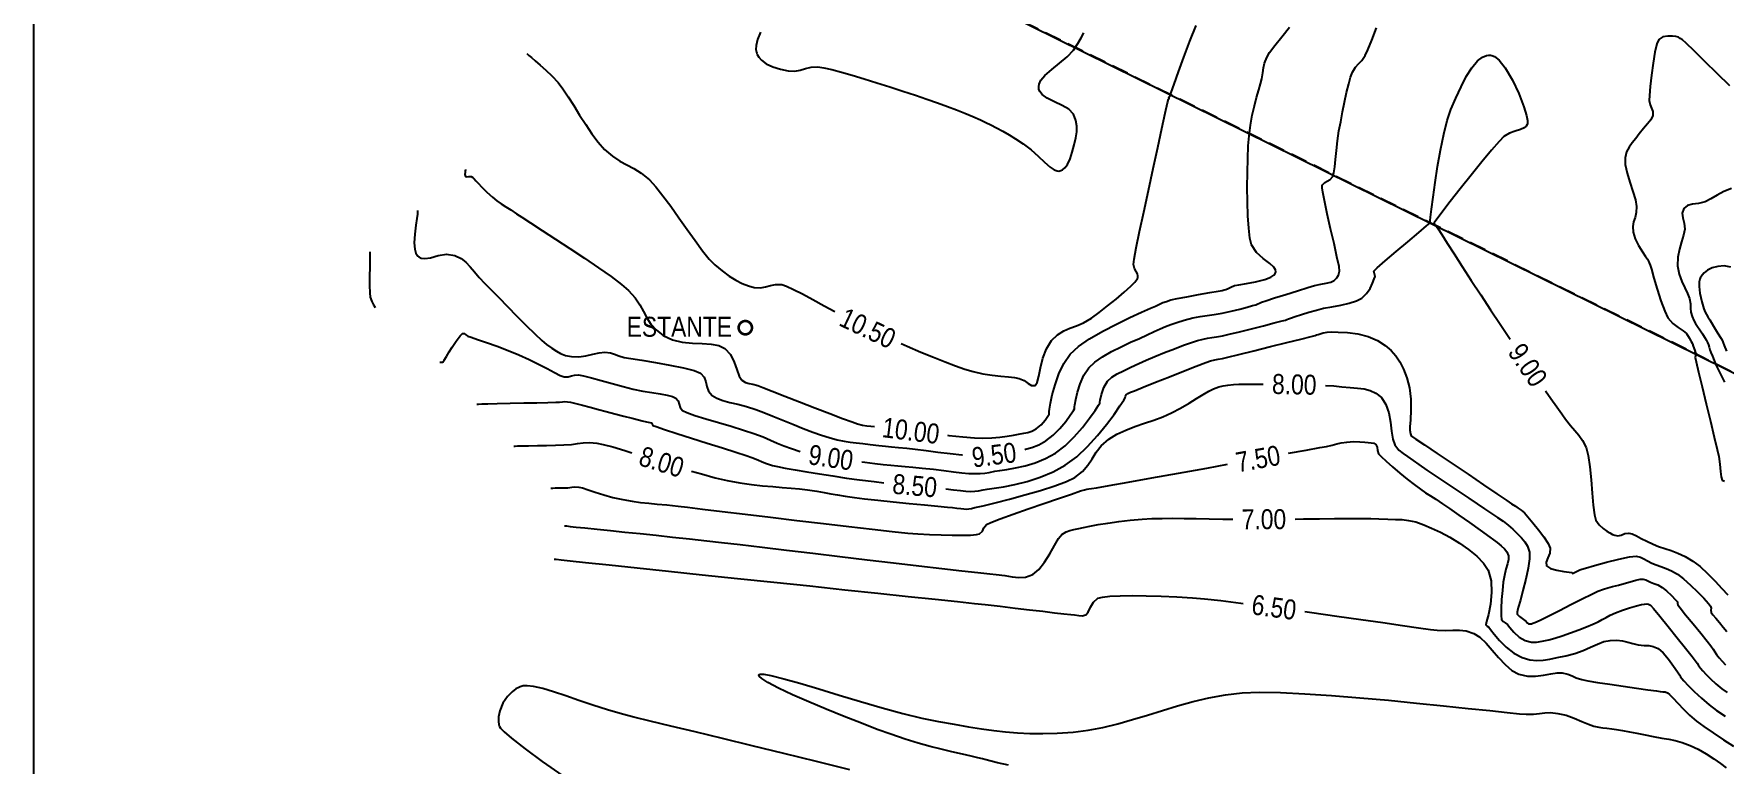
# Model space of a CAD drawing. Header units: metres. Extents: x 587880 to 588453, y 2097032 to 2097560.
# Drawn here: x 587880.5 to 588007.7, y 2097157.5 to 2097212.4 of the extents above; entities that cross this region are included whole.
import ezdxf

# ---------------------------------------------------------------- set-up
doc = ezdxf.new("R2010")
doc.units = ezdxf.units.M
doc.header["$LTSCALE"] = 5
doc.header["$MEASUREMENT"] = 0
doc.linetypes.add('DASHED2', pattern=[0.375, 0.25, -0.125])
for name, color, linetype in [('1', 7, 'Continuous'), ('CONT-MJR', 24, 'Continuous'), ('CONT-MNR', 44, 'Continuous'), ('ESTANTE', 7, 'Continuous'), ('POLIGONO DE ESCRITURAS', 7, 'DASHED2'), ('POLIGONO DE PROPIEDAD', 1, 'Continuous'), ('TEXTOS', 7, 'Continuous')]:
    doc.layers.add(name, color=color, linetype=linetype)
doc.styles.add('style1', font='ARIALN.TTF', dxfattribs={"height": 1.5})

# ---------------------------------------------------------------- blocks, each defined once
blk = doc.blocks.new('POLÍGONO ESCRITURA CUYUTLÁN')
blk.add_line((222.35, 0), (0, 63.29))

msp = doc.modelspace()

# ---------------------------------------------------------------- linework, layer by layer
at = {"layer": '1'}
msp.add_line((587880.49, 2097031.558), (587880.49, 2097559.969), dxfattribs=at)
at = {"layer": 'CONT-MJR', "flags": 128}
for points, elevation in [([(587949.217, 2097182.184), (587949.321, 2097182.172), (587950.374, 2097182.061), (587951.259, 2097181.984), (587951.876, 2097181.956), (587952.56, 2097181.98), (587953.172, 2097182.035), (587953.712, 2097182.11), (587954.18, 2097182.193), (587954.577, 2097182.273), (587954.968, 2097182.343), (587955.279, 2097182.4), (587955.571, 2097182.492), (587955.905, 2097182.672), (587956.265, 2097182.97), (587956.571, 2097183.319), (587956.786, 2097183.616), (587956.874, 2097183.761), (587956.875, 2097183.858), (587956.87, 2097183.958), (587956.896, 2097184.136), (587956.971, 2097184.581), (587957.107, 2097185.219), (587957.313, 2097185.98), (587957.6, 2097186.792), (587957.978, 2097187.582), (587958.457, 2097188.278), (587959.068, 2097188.843), (587959.912, 2097189.426), (587960.899, 2097190.001), (587961.941, 2097190.543), (587962.947, 2097191.029), (587963.83, 2097191.432), (587964.5, 2097191.727), (587964.868, 2097191.891), (587965.185, 2097192.042), (587965.437, 2097192.152), (587965.695, 2097192.247), (587966.03, 2097192.349), (587966.491, 2097192.454), (587967.238, 2097192.599), (587968.11, 2097192.758), (587968.948, 2097192.907), (587969.591, 2097193.02), (587969.881, 2097193.072), (587970.03, 2097193.103), (587970.175, 2097193.145), (587970.329, 2097193.211), (587970.552, 2097193.315), (587970.826, 2097193.429), (587971.144, 2097193.494), (587971.714, 2097193.583), (587972.406, 2097193.708), (587973.088, 2097193.878), (587973.54, 2097194.053), (587973.78, 2097194.21), (587973.877, 2097194.329), (587973.904, 2097194.393), (587973.918, 2097194.469), (587973.9, 2097194.617), (587973.775, 2097194.827), (587973.47, 2097195.104), (587972.969, 2097195.477), (587972.466, 2097195.927), (587972.102, 2097196.499), (587971.98, 2097197.001), (587971.889, 2097197.746), (587971.826, 2097198.673), (587971.788, 2097199.722), (587971.775, 2097200.832), (587971.783, 2097201.943), (587971.809, 2097202.995), (587971.852, 2097203.927), (587971.909, 2097204.679), (587972.013, 2097205.486), (587972.153, 2097206.246), (587972.314, 2097206.949), (587972.481, 2097207.583), (587972.639, 2097208.139), (587972.772, 2097208.604), (587972.867, 2097208.967), (587972.951, 2097209.434), (587972.999, 2097209.805), (587973.074, 2097210.163), (587973.239, 2097210.592), (587973.46, 2097210.944), (587973.858, 2097211.475), (587974.378, 2097212.131), (587974.965, 2097212.856)], 10), ([(587912.955, 2097202.161), (587912.954, 2097202.135), (587912.946, 2097202.07), (587912.929, 2097201.951), (587912.915, 2097201.784), (587912.959, 2097201.631), (587913.077, 2097201.605), (587913.226, 2097201.644), (587913.39, 2097201.638), (587913.521, 2097201.558), (587913.619, 2097201.447), (587913.742, 2097201.31), (587913.918, 2097201.124), (587914.2, 2097200.822), (587914.566, 2097200.455), (587914.993, 2097200.073), (587915.334, 2097199.806), (587915.658, 2097199.579), (587915.992, 2097199.36), (587916.365, 2097199.12), (587916.806, 2097198.825), (587917.201, 2097198.565), (587917.861, 2097198.138), (587918.724, 2097197.581), (587919.729, 2097196.93), (587920.812, 2097196.221), (587921.912, 2097195.49), (587922.966, 2097194.773), (587923.913, 2097194.106), (587924.691, 2097193.525), (587925.236, 2097193.066), (587925.731, 2097192.522), (587926.085, 2097191.996), (587926.36, 2097191.489), (587926.614, 2097191.002), (587926.906, 2097190.537), (587927.297, 2097190.095), (587927.845, 2097189.678), (587928.531, 2097189.361), (587929.272, 2097189.188), (587930.031, 2097189.108), (587930.768, 2097189.071), (587931.448, 2097189.027), (587932.033, 2097188.925), (587932.484, 2097188.715), (587932.911, 2097188.246), (587933.188, 2097187.683), (587933.379, 2097187.115), (587933.543, 2097186.629), (587933.744, 2097186.314), (587934.025, 2097186.138), (587934.296, 2097186.064), (587934.592, 2097186.018), (587934.947, 2097185.925), (587935.324, 2097185.783), (587936.04, 2097185.505), (587936.997, 2097185.131), (587938.101, 2097184.699), (587939.254, 2097184.249), (587940.362, 2097183.82), (587941.328, 2097183.45), (587942.057, 2097183.178), (587942.451, 2097183.043), (587942.836, 2097182.95), (587943.15, 2097182.897), (587943.455, 2097182.861), (587943.723, 2097182.828)], 10), ([(588008.216, 2097200.73), (588007.636, 2097200.507), (588007.124, 2097200.226), (588006.661, 2097199.949), (588006.228, 2097199.739), (588005.721, 2097199.613), (588005.271, 2097199.554), (588004.896, 2097199.458), (588004.611, 2097199.223), (588004.498, 2097198.886), (588004.551, 2097198.533), (588004.654, 2097198.135), (588004.689, 2097197.666), (588004.605, 2097197.224), (588004.451, 2097196.722), (588004.285, 2097196.166), (588004.164, 2097195.561), (588004.146, 2097194.914), (588004.258, 2097194.288), (588004.456, 2097193.74), (588004.687, 2097193.259), (588004.899, 2097192.837), (588005.04, 2097192.463), (588005.109, 2097192.072), (588005.129, 2097191.747), (588005.154, 2097191.441), (588005.235, 2097191.108), (588005.364, 2097190.805), (588005.503, 2097190.578), (588005.656, 2097190.363), (588005.831, 2097190.097), (588006.011, 2097189.806), (588006.17, 2097189.557), (588006.302, 2097189.343), (588006.4, 2097189.158), (588006.473, 2097188.968), (588006.516, 2097188.81), (588006.577, 2097188.614), (588006.657, 2097188.402), (588006.764, 2097188.129), (588006.898, 2097187.804), (588007.058, 2097187.436), (588007.273, 2097186.983), (588007.667, 2097186.171)], 10), ([(587974.89, 2097180.823), (587976.203, 2097181.059), (587977.247, 2097181.249), (587977.735, 2097181.339), (587978.167, 2097181.439), (587978.502, 2097181.531), (587978.838, 2097181.611), (587979.274, 2097181.672), (587979.779, 2097181.701), (587980.234, 2097181.696), (587980.609, 2097181.671), (587980.873, 2097181.64), (587981.105, 2097181.618), (587981.291, 2097181.586), (587981.458, 2097181.48), (587981.547, 2097181.284), (587981.569, 2097181.043), (587981.657, 2097180.784), (587981.848, 2097180.572), (587982.219, 2097180.227), (587982.709, 2097179.798), (587983.262, 2097179.332), (587983.818, 2097178.877), (587984.32, 2097178.483), (587984.801, 2097178.128), (587985.195, 2097177.862), (587985.563, 2097177.628), (587985.965, 2097177.372), (587986.462, 2097177.036), (587986.987, 2097176.671), (587987.695, 2097176.176), (587988.497, 2097175.612), (587989.304, 2097175.04), (587990.027, 2097174.52), (587990.577, 2097174.113), (587990.865, 2097173.88), (587991.125, 2097173.633), (587991.313, 2097173.412), (587991.43, 2097173.109), (587991.43, 2097172.843), (587991.355, 2097172.504), (587991.239, 2097172.101), (587991.118, 2097171.64), (587991.027, 2097171.13), (587990.965, 2097170.519), (587990.913, 2097169.825), (587990.881, 2097169.156), (587990.877, 2097168.624), (587990.911, 2097168.337), (587991.021, 2097168.182), (587991.167, 2097168.084), (587991.345, 2097167.957), (587991.54, 2097167.73), (587991.833, 2097167.378), (587992.219, 2097167.012), (587992.691, 2097166.741), (587993.147, 2097166.626), (587993.544, 2097166.627), (587993.954, 2097166.701), (587994.456, 2097166.807), (587994.911, 2097166.92), (587995.478, 2097167.098), (587996.103, 2097167.317), (587996.729, 2097167.551), (587997.302, 2097167.776), (587997.766, 2097167.967), (587998.17, 2097168.154), (587998.482, 2097168.324), (587998.764, 2097168.485), (587999.077, 2097168.651), (587999.484, 2097168.829), (587999.996, 2097169.019), (588000.539, 2097169.196), (588001.046, 2097169.346), (588001.446, 2097169.451), (588001.672, 2097169.493), (588001.837, 2097169.496), (588001.971, 2097169.474), (588002.114, 2097169.406), (588002.341, 2097169.159), (588002.817, 2097168.584), (588003.444, 2097167.81), (588004.122, 2097166.963), (588004.752, 2097166.17), (588005.235, 2097165.558), (588005.472, 2097165.254), (588005.614, 2097165.045), (588005.721, 2097164.874), (588005.873, 2097164.673), (588006.043, 2097164.48), (588006.301, 2097164.203), (588006.635, 2097163.867), (588007.028, 2097163.498), (588007.468, 2097163.122), (588007.876, 2097162.831)], 7.5), ([(587919.395, 2097178.21), (587919.439, 2097178.211), (587919.541, 2097178.213), (587919.719, 2097178.216), (587919.989, 2097178.222), (587920.339, 2097178.23), (587920.655, 2097178.239), (587920.959, 2097178.267), (587921.2, 2097178.296), (587921.499, 2097178.286), (587921.768, 2097178.222), (587922.187, 2097178.088), (587922.727, 2097177.909), (587923.362, 2097177.708), (587924.061, 2097177.51), (587924.796, 2097177.34), (587925.494, 2097177.216), (587926.129, 2097177.13), (587926.747, 2097177.067), (587927.396, 2097177.011), (587928.123, 2097176.946), (587928.972, 2097176.856), (587929.677, 2097176.772), (587930.807, 2097176.634), (587932.279, 2097176.454), (587934.008, 2097176.243), (587935.91, 2097176.012), (587937.9, 2097175.772), (587939.895, 2097175.534), (587941.81, 2097175.309), (587943.561, 2097175.108), (587945.063, 2097174.943), (587946.232, 2097174.823), (587946.984, 2097174.762), (587947.875, 2097174.717), (587948.755, 2097174.684), (587949.585, 2097174.665), (587950.327, 2097174.662), (587950.944, 2097174.677), (587951.395, 2097174.712), (587951.642, 2097174.768), (587951.849, 2097174.972), (587951.964, 2097175.229), (587952.163, 2097175.477), (587952.487, 2097175.623), (587953.187, 2097175.89), (587954.156, 2097176.24), (587955.284, 2097176.639), (587956.464, 2097177.049), (587957.586, 2097177.436), (587958.544, 2097177.762), (587959.229, 2097177.991), (587959.531, 2097178.088), (587959.718, 2097178.125), (587959.868, 2097178.142), (587960.058, 2097178.166), (587960.441, 2097178.234), (587961.4, 2097178.405), (587962.822, 2097178.659), (587964.592, 2097178.976), (587966.598, 2097179.335), (587968.726, 2097179.716), (587970.283, 2097179.995)], 7.5)]:
    msp.add_lwpolyline(points, dxfattribs=dict(at, elevation=elevation))
at = {"layer": 'CONT-MNR', "flags": 128}
for points, elevation in [([(587935.149, 2097212.495), (587934.928, 2097211.925), (587934.828, 2097211.483), (587934.818, 2097211.175), (587934.849, 2097210.987), (587934.877, 2097210.899), (587934.919, 2097210.798), (587935.025, 2097210.613), (587935.23, 2097210.372), (587935.574, 2097210.112), (587936.088, 2097209.87), (587936.655, 2097209.697), (587937.229, 2097209.572), (587937.729, 2097209.54), (587938.144, 2097209.619), (587938.534, 2097209.743), (587938.959, 2097209.848), (587939.482, 2097209.869), (587939.931, 2097209.805), (587940.526, 2097209.674), (587941.243, 2097209.487), (587942.059, 2097209.252), (587942.952, 2097208.981), (587943.899, 2097208.683), (587944.878, 2097208.368), (587945.866, 2097208.047), (587946.81, 2097207.736), (587947.677, 2097207.444), (587948.476, 2097207.168), (587949.214, 2097206.903), (587949.898, 2097206.647), (587950.537, 2097206.395), (587951.136, 2097206.144), (587951.705, 2097205.89), (587951.85, 2097205.823), (587952.121, 2097205.696), (587952.487, 2097205.519), (587952.916, 2097205.302), (587953.394, 2097205.041), (587953.854, 2097204.769), (587954.347, 2097204.459), (587954.924, 2097204.088), (587955.524, 2097203.642), (587956.058, 2097203.164), (587956.534, 2097202.71), (587956.956, 2097202.336), (587957.26, 2097202.132), (587957.471, 2097202.054), (587957.605, 2097202.044), (587957.669, 2097202.053), (587957.744, 2097202.074), (587957.882, 2097202.135), (587958.062, 2097202.274), (587958.259, 2097202.536), (587958.454, 2097202.962), (587958.609, 2097203.467), (587958.748, 2097204.016), (587958.871, 2097204.535), (587958.949, 2097204.993), (587958.962, 2097205.423), (587958.885, 2097205.854), (587958.698, 2097206.319), (587958.365, 2097206.683), (587957.855, 2097206.981), (587957.271, 2097207.251), (587956.714, 2097207.534), (587956.357, 2097207.797), (587956.175, 2097208.028), (587956.108, 2097208.203), (587956.093, 2097208.297), (587956.09, 2097208.394), (587956.123, 2097208.585), (587956.255, 2097208.864), (587956.556, 2097209.228), (587957.071, 2097209.68), (587957.659, 2097210.141), (587958.233, 2097210.624), (587958.707, 2097211.141), (587959.042, 2097211.632), (587959.287, 2097212.051), (587959.483, 2097212.436)], 11), ([(587945.743, 2097189.079), (587946.199, 2097188.878), (587947.221, 2097188.438), (587948.171, 2097188.041), (587949.045, 2097187.692), (587949.837, 2097187.394), (587950.539, 2097187.152), (587951.148, 2097186.969), (587951.885, 2097186.801), (587952.588, 2097186.691), (587953.235, 2097186.62), (587953.804, 2097186.57), (587954.273, 2097186.522), (587954.619, 2097186.457), (587954.988, 2097186.285), (587955.288, 2097186.075), (587955.553, 2097185.923), (587955.816, 2097185.929), (587955.97, 2097186.157), (587956.093, 2097186.628), (587956.223, 2097187.261), (587956.4, 2097187.972), (587956.663, 2097188.678), (587957.052, 2097189.296), (587957.511, 2097189.74), (587957.967, 2097190.026), (587958.435, 2097190.223), (587958.929, 2097190.402), (587959.464, 2097190.634), (587960.054, 2097190.987), (587960.633, 2097191.411), (587961.27, 2097191.902), (587961.914, 2097192.423), (587962.513, 2097192.933), (587963.018, 2097193.393), (587963.318, 2097193.699), (587963.467, 2097193.878), (587963.523, 2097193.969), (587963.537, 2097194.005), (587963.549, 2097194.061), (587963.553, 2097194.166), (587963.517, 2097194.308), (587963.421, 2097194.487), (587963.283, 2097194.727), (587963.207, 2097195.027), (587963.263, 2097195.419), (587963.428, 2097196.276), (587963.678, 2097197.491), (587963.988, 2097198.958), (587964.336, 2097200.573), (587964.696, 2097202.229), (587965.045, 2097203.822), (587965.358, 2097205.245), (587965.612, 2097206.392), (587965.783, 2097207.16), (587965.846, 2097207.441), (587965.89, 2097207.522), (587965.888, 2097207.607), (587965.924, 2097207.657), (587965.966, 2097207.717), (587966.048, 2097207.954), (587966.266, 2097208.582), (587966.591, 2097209.501), (587966.997, 2097210.609), (587967.454, 2097211.806), (587967.935, 2097212.99)], 10.5), ([(587955.04, 2097181.113), (587955.092, 2097181.123), (587955.582, 2097181.257), (587956.094, 2097181.46), (587956.632, 2097181.757), (587957.175, 2097182.18), (587957.679, 2097182.692), (587958.118, 2097183.222), (587958.465, 2097183.694), (587958.694, 2097184.035), (587958.779, 2097184.172), (587958.779, 2097184.239), (587958.776, 2097184.307), (587958.799, 2097184.464), (587958.871, 2097184.861), (587959.002, 2097185.418), (587959.203, 2097186.056), (587959.486, 2097186.697), (587959.861, 2097187.261), (587960.308, 2097187.682), (587960.892, 2097188.088), (587961.566, 2097188.473), (587962.284, 2097188.834), (587963.001, 2097189.167), (587963.67, 2097189.467), (587964.244, 2097189.731), (587964.78, 2097189.985), (587965.222, 2097190.189), (587965.62, 2097190.359), (587966.021, 2097190.511), (587966.473, 2097190.662), (587967.026, 2097190.827), (587967.692, 2097190.996), (587968.245, 2097191.1), (587968.753, 2097191.172), (587969.28, 2097191.249), (587969.891, 2097191.365), (587970.565, 2097191.517), (587971.205, 2097191.671), (587971.759, 2097191.812), (587972.178, 2097191.923), (587972.409, 2097191.991), (587972.569, 2097192.055), (587972.692, 2097192.116), (587972.851, 2097192.184), (587973.172, 2097192.29), (587973.833, 2097192.5), (587974.682, 2097192.768), (587975.568, 2097193.045), (587976.34, 2097193.283), (587976.846, 2097193.434), (587977.308, 2097193.544), (587977.717, 2097193.621), (587978.055, 2097193.699), (587978.305, 2097193.817), (587978.519, 2097194.012), (587978.649, 2097194.227), (587978.724, 2097194.509), (587978.679, 2097194.864), (587978.526, 2097195.6), (587978.303, 2097196.591), (587978.046, 2097197.709), (587977.792, 2097198.83), (587977.579, 2097199.827), (587977.462, 2097200.451), (587977.419, 2097200.775), (587977.415, 2097200.907), (587977.422, 2097200.946), (587977.444, 2097200.999), (587977.5, 2097201.088), (587977.611, 2097201.187), (587977.789, 2097201.284), (587978.021, 2097201.412), (587978.213, 2097201.625), (587978.3, 2097201.906), (587978.364, 2097202.348), (587978.419, 2097202.917), (587978.48, 2097203.579), (587978.561, 2097204.303), (587978.676, 2097205.056), (587978.804, 2097205.743), (587978.946, 2097206.483), (587979.098, 2097207.233), (587979.254, 2097207.949), (587979.408, 2097208.589), (587979.555, 2097209.111), (587979.688, 2097209.472), (587979.912, 2097209.846), (587980.147, 2097210.108), (587980.392, 2097210.366), (587980.646, 2097210.73), (587980.84, 2097211.148), (587981.14, 2097211.876), (587981.508, 2097212.81)], 9.5), ([(588008.071, 2097208.46), (588007.135, 2097209.372), (588006.205, 2097210.278), (588005.387, 2097211.072), (588004.789, 2097211.646), (588004.517, 2097211.897), (588004.351, 2097212.018), (588004.209, 2097212.101), (588004.021, 2097212.152), (588003.769, 2097212.182), (588003.416, 2097212.186), (588003.045, 2097212.121), (588002.737, 2097211.944), (588002.592, 2097211.61), (588002.446, 2097210.972), (588002.307, 2097210.148), (588002.185, 2097209.255), (588002.089, 2097208.41), (588002.028, 2097207.731), (588002.012, 2097207.336), (588002.074, 2097207.015), (588002.186, 2097206.761), (588002.278, 2097206.516), (588002.278, 2097206.22), (588002.14, 2097205.901), (588001.894, 2097205.594), (588001.585, 2097205.252), (588001.261, 2097204.83), (588001.001, 2097204.48), (588000.741, 2097204.168), (588000.504, 2097203.851), (588000.313, 2097203.487), (588000.193, 2097203.036), (588000.209, 2097202.528), (588000.351, 2097201.895), (588000.563, 2097201.199), (588000.789, 2097200.504), (588000.974, 2097199.872), (588001.062, 2097199.366), (588001.037, 2097198.919), (588000.947, 2097198.557), (588000.843, 2097198.226), (588000.778, 2097197.873), (588000.802, 2097197.445), (588000.96, 2097196.943), (588001.215, 2097196.438), (588001.499, 2097195.981), (588001.743, 2097195.623), (588001.878, 2097195.416), (588001.956, 2097195.26), (588002.015, 2097195.136), (588002.082, 2097194.976), (588002.179, 2097194.658), (588002.369, 2097194.001), (588002.619, 2097193.157), (588002.9, 2097192.275), (588003.178, 2097191.507), (588003.424, 2097191.002), (588003.792, 2097190.585), (588004.193, 2097190.276), (588004.557, 2097190.034), (588004.811, 2097189.823), (588005.025, 2097189.512), (588005.177, 2097189.229), (588005.236, 2097189.103), (588005.268, 2097189.05), (588005.329, 2097188.882), (588005.443, 2097188.553), (588005.509, 2097188.31), (588005.487, 2097188.163), (588005.463, 2097188.014), (588005.535, 2097187.692), (588005.722, 2097186.911), (588005.989, 2097185.813), (588006.299, 2097184.542), (588006.616, 2097183.239), (588006.904, 2097182.049), (588007.125, 2097181.114), (588007.244, 2097180.576), (588007.325, 2097179.998), (588007.369, 2097179.468), (588007.415, 2097179.052), (588007.501, 2097178.813), (588007.684, 2097178.732)], 9.5), ([(587917.569, 2097210.88), (587917.623, 2097210.831), (587917.737, 2097210.73), (587917.926, 2097210.569), (587918.206, 2097210.335), (587918.594, 2097210.006), (587919.017, 2097209.628), (587919.464, 2097209.193), (587919.926, 2097208.692), (587920.292, 2097208.221), (587920.689, 2097207.633), (587921.111, 2097206.965), (587921.554, 2097206.252), (587922.013, 2097205.531), (587922.482, 2097204.837), (587922.957, 2097204.206), (587923.434, 2097203.674), (587924.033, 2097203.154), (587924.581, 2097202.793), (587925.106, 2097202.514), (587925.633, 2097202.237), (587926.19, 2097201.882), (587926.803, 2097201.372), (587927.277, 2097200.862), (587927.818, 2097200.185), (587928.405, 2097199.391), (587929.017, 2097198.53), (587929.633, 2097197.653), (587930.232, 2097196.81), (587930.792, 2097196.052), (587931.294, 2097195.43), (587931.716, 2097194.992), (587932.267, 2097194.537), (587932.796, 2097194.152), (587933.303, 2097193.836), (587933.787, 2097193.586), (587934.249, 2097193.402), (587934.689, 2097193.281), (587935.15, 2097193.251), (587935.536, 2097193.328), (587935.898, 2097193.443), (587936.287, 2097193.525), (587936.753, 2097193.505), (587937.126, 2097193.386), (587937.653, 2097193.147), (587938.314, 2097192.809), (587939.088, 2097192.393), (587939.957, 2097191.919), (587940.761, 2097191.484)], 10.5), ([(587942.781, 2097180.188), (587943.015, 2097180.158), (587943.761, 2097180.063), (587944.395, 2097179.991), (587944.958, 2097179.935), (587945.49, 2097179.887), (587946.034, 2097179.84), (587946.629, 2097179.785), (587947.317, 2097179.717), (587948.167, 2097179.621), (587948.96, 2097179.525), (587949.68, 2097179.435), (587950.311, 2097179.361), (587950.84, 2097179.311), (587951.248, 2097179.294), (587951.686, 2097179.304), (587952.028, 2097179.334), (587952.367, 2097179.389), (587952.798, 2097179.476), (587953.173, 2097179.538), (587953.697, 2097179.617), (587954.337, 2097179.728), (587955.056, 2097179.89), (587955.823, 2097180.118), (587956.601, 2097180.43), (587957.359, 2097180.843), (587958.083, 2097181.394), (587958.767, 2097182.062), (587959.386, 2097182.772), (587959.914, 2097183.453), (587960.323, 2097184.03), (587960.589, 2097184.432), (587960.684, 2097184.583), (587960.682, 2097184.656), (587960.71, 2097184.831), (587960.803, 2097185.251), (587960.982, 2097185.77), (587961.265, 2097186.243), (587961.582, 2097186.538), (587961.98, 2097186.794), (587962.456, 2097187.036), (587963.005, 2097187.287), (587963.621, 2097187.571), (587964.163, 2097187.817), (587964.825, 2097188.099), (587965.552, 2097188.396), (587966.29, 2097188.686), (587966.984, 2097188.949), (587967.58, 2097189.162), (587968.022, 2097189.305), (587968.45, 2097189.414), (587968.796, 2097189.478), (587969.115, 2097189.523), (587969.465, 2097189.574), (587969.901, 2097189.657), (587970.42, 2097189.778), (587971.189, 2097189.966), (587972.09, 2097190.189), (587973.003, 2097190.418), (587973.812, 2097190.623), (587974.398, 2097190.773), (587974.643, 2097190.838), (587974.76, 2097190.887), (587974.876, 2097190.939), (587975.035, 2097190.993), (587975.38, 2097191.106), (587975.855, 2097191.257), (587976.406, 2097191.428), (587976.977, 2097191.597), (587977.514, 2097191.725), (587978.144, 2097191.846), (587978.808, 2097191.972), (587979.446, 2097192.115), (587979.997, 2097192.285), (587980.403, 2097192.495), (587980.743, 2097192.828), (587981.011, 2097193.221), (587981.208, 2097193.61), (587981.333, 2097193.931), (587981.386, 2097194.119), (587981.338, 2097194.325), (587981.306, 2097194.517), (587981.553, 2097194.761), (587982.156, 2097195.288), (587982.972, 2097195.984), (587983.858, 2097196.731), (587984.671, 2097197.415), (587985.268, 2097197.918), (587985.506, 2097198.126), (587985.527, 2097198.228), (587985.535, 2097198.337), (587985.563, 2097198.572), (587985.637, 2097199.18), (587985.753, 2097200.075), (587985.907, 2097201.171), (587986.095, 2097202.382), (587986.312, 2097203.623), (587986.555, 2097204.807), (587986.819, 2097205.849), (587987.1, 2097206.662), (587987.474, 2097207.526), (587987.857, 2097208.366), (587988.254, 2097209.141), (587988.668, 2097209.81), (587989.105, 2097210.329), (587989.473, 2097210.61), (587989.762, 2097210.727), (587989.96, 2097210.756), (587990.062, 2097210.755), (587990.165, 2097210.738), (587990.38, 2097210.643), (587990.714, 2097210.369), (587991.168, 2097209.806), (587991.717, 2097208.885), (587992.205, 2097207.861), (587992.586, 2097206.876), (587992.785, 2097206.213), (587992.857, 2097205.838), (587992.863, 2097205.664), (587992.852, 2097205.602), (587992.827, 2097205.534), (587992.757, 2097205.417), (587992.608, 2097205.285), (587992.343, 2097205.165), (587991.941, 2097205.049), (587991.503, 2097204.901), (587991.077, 2097204.644), (587990.719, 2097204.276), (587990.143, 2097203.608), (587989.417, 2097202.73), (587988.612, 2097201.733), (587987.797, 2097200.707), (587987.042, 2097199.743), (587986.416, 2097198.932), (587986.055, 2097198.454), (587985.889, 2097198.225), (587985.837, 2097198.146), (587985.83, 2097198.13), (587985.833, 2097198.099), (587985.855, 2097198.046), (587985.918, 2097197.978), (587986.019, 2097197.868), (587986.133, 2097197.692), (587986.407, 2097197.264), (587986.817, 2097196.624), (587987.34, 2097195.812), (587987.95, 2097194.865), (587988.625, 2097193.824), (587989.34, 2097192.728), (587990.072, 2097191.616), (587990.796, 2097190.526), (587991.506, 2097189.47), (587991.557, 2097189.396)], 9), ([(587909.361, 2097199.069), (587909.36, 2097198.989), (587909.347, 2097198.806), (587909.307, 2097198.481), (587909.233, 2097197.982), (587909.144, 2097197.305), (587909.106, 2097196.641), (587909.147, 2097196.17), (587909.236, 2097195.878), (587909.329, 2097195.721), (587909.387, 2097195.656), (587909.464, 2097195.591), (587909.63, 2097195.504), (587909.908, 2097195.465), (587910.325, 2097195.529), (587910.904, 2097195.69), (587911.524, 2097195.798), (587912.163, 2097195.704), (587912.632, 2097195.472), (587913.003, 2097195.186), (587913.322, 2097194.852), (587913.635, 2097194.473), (587913.987, 2097194.052), (587914.424, 2097193.594), (587914.877, 2097193.145), (587915.463, 2097192.549), (587916.132, 2097191.862), (587916.839, 2097191.138), (587917.533, 2097190.434), (587918.169, 2097189.806), (587918.697, 2097189.309), (587919.071, 2097188.999), (587919.468, 2097188.716), (587919.802, 2097188.492), (587920.124, 2097188.319), (587920.488, 2097188.188), (587920.948, 2097188.09), (587921.481, 2097188.075), (587922.017, 2097188.158), (587922.535, 2097188.282), (587923.018, 2097188.389), (587923.447, 2097188.421), (587923.862, 2097188.366), (587924.181, 2097188.271), (587924.5, 2097188.156), (587924.912, 2097188.037), (587925.404, 2097187.947), (587926.229, 2097187.814), (587927.252, 2097187.648), (587928.34, 2097187.459), (587929.357, 2097187.256), (587930.17, 2097187.049), (587930.643, 2097186.848), (587930.909, 2097186.547), (587931.041, 2097186.208), (587931.128, 2097185.851), (587931.257, 2097185.501), (587931.518, 2097185.18), (587931.866, 2097184.963), (587932.312, 2097184.797), (587932.841, 2097184.654), (587933.441, 2097184.511), (587934.099, 2097184.341), (587934.803, 2097184.12), (587935.4, 2097183.897), (587936.087, 2097183.625), (587936.831, 2097183.321), (587937.602, 2097183.005), (587938.368, 2097182.697), (587939.097, 2097182.414), (587939.759, 2097182.175), (587940.32, 2097182.001), (587940.929, 2097181.848), (587941.445, 2097181.743), (587941.911, 2097181.669), (587942.366, 2097181.613), (587942.853, 2097181.557), (587943.413, 2097181.488), (587944.05, 2097181.408), (587944.557, 2097181.355), (587945.022, 2097181.313), (587945.53, 2097181.268), (587946.17, 2097181.205), (587946.804, 2097181.132), (587947.609, 2097181.033), (587948.508, 2097180.921), (587949.429, 2097180.811), (587950.294, 2097180.716), (587950.362, 2097180.709)], 9.5), ([(587905.768, 2097195.977), (587905.768, 2097195.896), (587905.768, 2097195.707), (587905.765, 2097195.366), (587905.758, 2097194.836), (587905.751, 2097194.123), (587905.75, 2097193.443), (587905.763, 2097192.891), (587905.794, 2097192.565), (587905.912, 2097192.242), (587906.057, 2097191.989), (587906.174, 2097191.793)], 9), ([(588008.155, 2097194.823), (588007.645, 2097194.925), (588007.178, 2097194.873), (588006.76, 2097194.764), (588006.397, 2097194.588), (588006.15, 2097194.391), (588005.992, 2097194.208), (588005.9, 2097194.068), (588005.859, 2097193.991), (588005.823, 2097193.908), (588005.778, 2097193.715), (588005.766, 2097193.371), (588005.828, 2097192.856), (588005.976, 2097192.215), (588006.134, 2097191.697), (588006.226, 2097191.431), (588006.314, 2097191.256), (588006.427, 2097191.091), (588006.575, 2097190.846), (588006.851, 2097190.392), (588007.163, 2097189.878), (588007.42, 2097189.453), (588007.532, 2097189.267), (588007.556, 2097189.195), (588007.579, 2097189.121), (588007.651, 2097188.937), (588007.825, 2097188.495)], 10.5), ([(587911.043, 2097187.682), (587911.056, 2097187.681), (587911.097, 2097187.678), (587911.176, 2097187.673), (587911.267, 2097187.687), (587911.362, 2097187.823), (587911.526, 2097188.107), (587911.733, 2097188.441), (587911.964, 2097188.792), (587912.269, 2097189.248), (587912.56, 2097189.649), (587912.749, 2097189.836), (587912.875, 2097189.819), (587912.992, 2097189.734), (587913.141, 2097189.642), (587913.38, 2097189.557), (587913.873, 2097189.388), (587914.55, 2097189.155), (587915.341, 2097188.873), (587916.177, 2097188.56), (587916.986, 2097188.233), (587917.744, 2097187.888), (587918.456, 2097187.53), (587919.1, 2097187.189), (587919.653, 2097186.897), (587920.093, 2097186.684), (587920.397, 2097186.582), (587920.693, 2097186.577), (587920.932, 2097186.637), (587921.174, 2097186.705), (587921.479, 2097186.725), (587921.85, 2097186.658), (587922.441, 2097186.506), (587923.18, 2097186.3), (587923.998, 2097186.068), (587924.825, 2097185.841), (587925.589, 2097185.648), (587926.295, 2097185.501), (587926.977, 2097185.384), (587927.6, 2097185.285), (587928.133, 2097185.193), (587928.544, 2097185.096), (587928.801, 2097184.981), (587928.974, 2097184.767), (587929.049, 2097184.523), (587929.123, 2097184.274), (587929.292, 2097184.046), (587929.611, 2097183.891), (587930.225, 2097183.678), (587931.046, 2097183.423), (587931.987, 2097183.142), (587932.961, 2097182.853), (587933.881, 2097182.572), (587934.659, 2097182.315), (587935.358, 2097182.051), (587935.92, 2097181.812), (587936.413, 2097181.592), (587936.909, 2097181.381), (587937.478, 2097181.173), (587938.154, 2097180.969)], 9), ([(587949.101, 2097178.156), (587949.102, 2097178.156), (587949.684, 2097178.084), (587950.195, 2097178.022), (587950.617, 2097177.978), (587950.935, 2097177.963), (587951.285, 2097177.974), (587951.563, 2097178.009), (587951.908, 2097178.077), (587952.2, 2097178.121), (587952.726, 2097178.195), (587953.437, 2097178.311), (587954.285, 2097178.48), (587955.222, 2097178.715), (587956.2, 2097179.027), (587957.17, 2097179.428), (587958.085, 2097179.929), (587958.944, 2097180.569), (587959.763, 2097181.336), (587960.52, 2097182.165), (587961.193, 2097182.992), (587961.758, 2097183.752), (587962.195, 2097184.383), (587962.479, 2097184.818), (587962.588, 2097184.994), (587962.626, 2097185.114), (587962.67, 2097185.226), (587962.795, 2097185.313), (587962.998, 2097185.411), (587963.284, 2097185.529), (587963.948, 2097185.796), (587964.868, 2097186.164), (587965.92, 2097186.582), (587966.984, 2097187.003), (587967.936, 2097187.376), (587968.655, 2097187.652), (587969.019, 2097187.783), (587969.334, 2097187.857), (587969.59, 2097187.893), (587969.91, 2097187.95), (587970.319, 2097188.048), (587971.154, 2097188.254), (587972.268, 2097188.531), (587973.513, 2097188.841), (587974.743, 2097189.148), (587975.812, 2097189.416), (587976.572, 2097189.607), (587976.877, 2097189.684), (587976.993, 2097189.721), (587977.109, 2097189.759), (587977.249, 2097189.812), (587977.488, 2097189.888), (587977.779, 2097189.935), (587978.077, 2097189.944), (587978.616, 2097189.941), (587979.317, 2097189.9), (587980.098, 2097189.795), (587980.879, 2097189.601), (587981.579, 2097189.293), (587982.146, 2097188.924), (587982.596, 2097188.55), (587982.958, 2097188.146), (587983.259, 2097187.688), (587983.525, 2097187.151), (587983.786, 2097186.508), (587983.984, 2097185.74), (587984.07, 2097184.9), (587984.079, 2097184.075), (587984.047, 2097183.352), (587984.008, 2097182.817), (587983.997, 2097182.557), (587984.063, 2097182.289), (587984.115, 2097182.147), (587984.163, 2097182.1), (587984.217, 2097182.058), (587984.463, 2097181.892), (587985.115, 2097181.452), (587986.06, 2097180.815), (587987.187, 2097180.054), (587988.385, 2097179.246), (587989.544, 2097178.464), (587990.55, 2097177.784), (587991.293, 2097177.281), (587991.662, 2097177.03), (587991.943, 2097176.846), (587992.168, 2097176.708), (587992.382, 2097176.558), (587992.628, 2097176.337), (587992.892, 2097176.051), (587993.268, 2097175.608), (587993.691, 2097175.078), (587994.092, 2097174.534), (587994.406, 2097174.048), (587994.565, 2097173.69), (587994.54, 2097173.307), (587994.387, 2097172.962), (587994.255, 2097172.648), (587994.294, 2097172.359), (587994.578, 2097172.167), (587995.056, 2097172.03), (587995.58, 2097171.94), (587996.004, 2097171.89), (587996.182, 2097171.872), (587996.213, 2097171.829), (587996.243, 2097171.79), (587996.384, 2097171.858), (587996.641, 2097171.99), (587996.795, 2097172.067), (587996.87, 2097172.091), (587996.945, 2097172.113), (587997.221, 2097172.192), (587997.897, 2097172.384), (587998.795, 2097172.629), (587999.736, 2097172.869), (588000.54, 2097173.045), (588001.028, 2097173.099), (588001.366, 2097173.025), (588001.622, 2097172.897), (588001.875, 2097172.734), (588002.204, 2097172.559), (588002.535, 2097172.432), (588002.895, 2097172.313), (588003.284, 2097172.174), (588003.703, 2097171.989), (588004.151, 2097171.729), (588004.595, 2097171.387), (588005.115, 2097170.922), (588005.644, 2097170.41), (588006.116, 2097169.925), (588006.465, 2097169.543), (588006.626, 2097169.339), (588006.663, 2097169.178), (588006.654, 2097169.031), (588006.684, 2097168.864), (588006.799, 2097168.692), (588007.018, 2097168.424), (588007.297, 2097168.098), (588007.589, 2097167.752), (588007.851, 2097167.422)], 8.5), ([(587929.964, 2097179.487), (587930.717, 2097179.268), (587931.759, 2097178.988), (587932.646, 2097178.784), (587933.601, 2097178.612), (587934.486, 2097178.483), (587935.309, 2097178.388), (587936.075, 2097178.318), (587936.791, 2097178.263), (587937.462, 2097178.211), (587938.096, 2097178.155), (587938.698, 2097178.083), (587939.395, 2097177.977), (587939.96, 2097177.88), (587940.459, 2097177.787), (587940.958, 2097177.694), (587941.523, 2097177.599), (587942.221, 2097177.498), (587942.971, 2097177.407), (587943.975, 2097177.298), (587945.132, 2097177.178), (587946.338, 2097177.058), (587947.491, 2097176.945), (587948.49, 2097176.849), (587949.231, 2097176.777), (587949.613, 2097176.74), (587949.935, 2097176.703), (587950.219, 2097176.668), (587950.452, 2097176.641), (587950.621, 2097176.632), (587950.821, 2097176.642), (587951.019, 2097176.678), (587951.286, 2097176.739), (587951.913, 2097176.886), (587952.809, 2097177.104), (587953.885, 2097177.377), (587955.051, 2097177.69), (587956.216, 2097178.026), (587957.291, 2097178.369), (587958.187, 2097178.704), (587958.812, 2097179.015), (587959.386, 2097179.466), (587959.786, 2097179.934), (587960.097, 2097180.415), (587960.405, 2097180.904), (587960.797, 2097181.393), (587961.359, 2097181.88), (587961.969, 2097182.255), (587962.631, 2097182.569), (587963.326, 2097182.838), (587964.035, 2097183.082), (587964.742, 2097183.321), (587965.427, 2097183.572), (587966.073, 2097183.856), (587966.765, 2097184.221), (587967.394, 2097184.589), (587967.957, 2097184.938), (587968.452, 2097185.247), (587968.877, 2097185.497), (587969.23, 2097185.666), (587969.637, 2097185.81), (587969.967, 2097185.895), (587970.306, 2097185.948), (587970.738, 2097185.992), (587971.152, 2097186.01), (587971.885, 2097186.021), (587972.853, 2097186.022), (587972.967, 2097186.022)], 8), ([(587977.657, 2097185.922), (587978.277, 2097185.888), (587978.889, 2097185.829), (587979.519, 2097185.759), (587980.072, 2097185.717), (587980.566, 2097185.662), (587981.018, 2097185.554), (587981.447, 2097185.35), (587981.87, 2097185.011), (587982.212, 2097184.502), (587982.418, 2097183.864), (587982.54, 2097183.168), (587982.625, 2097182.489), (587982.724, 2097181.897), (587982.886, 2097181.465), (587983.188, 2097181.071), (587983.493, 2097180.807), (587983.84, 2097180.573), (587984.268, 2097180.271), (587984.673, 2097179.98), (587985.289, 2097179.56), (587986.046, 2097179.053), (587986.872, 2097178.504), (587987.698, 2097177.955), (587988.451, 2097177.45), (587989.062, 2097177.033), (587989.633, 2097176.645), (587990.146, 2097176.307), (587990.608, 2097176.002), (587991.025, 2097175.712), (587991.402, 2097175.42), (587991.747, 2097175.109), (587992.112, 2097174.761), (587992.419, 2097174.467), (587992.668, 2097174.176), (587992.86, 2097173.837), (587992.997, 2097173.399), (587993.006, 2097172.897), (587992.903, 2097172.18), (587992.727, 2097171.351), (587992.519, 2097170.516), (587992.319, 2097169.779), (587992.167, 2097169.243), (587992.105, 2097169.014), (587992.081, 2097168.871), (587992.093, 2097168.741), (587992.266, 2097168.567), (587992.562, 2097168.32), (587992.749, 2097168.167), (587992.836, 2097168.076), (587992.927, 2097168.007), (587993.041, 2097167.997), (587993.16, 2097168.015), (587993.263, 2097168.043), (587993.415, 2097168.096), (587993.597, 2097168.168), (587993.873, 2097168.306), (587994.463, 2097168.609), (587995.253, 2097169.015), (587996.13, 2097169.464), (587996.979, 2097169.893), (587997.687, 2097170.242), (587998.14, 2097170.448), (587998.568, 2097170.608), (587998.909, 2097170.714), (587999.255, 2097170.805), (587999.699, 2097170.921), (588000.138, 2097171.044), (588000.587, 2097171.169), (588001.004, 2097171.279), (588001.346, 2097171.353), (588001.568, 2097171.373), (588001.764, 2097171.322), (588001.915, 2097171.232), (588002.107, 2097171.126), (588002.366, 2097171.032), (588002.663, 2097170.924), (588002.997, 2097170.746), (588003.319, 2097170.484), (588003.686, 2097170.131), (588003.992, 2097169.813), (588004.13, 2097169.652), (588004.145, 2097169.544), (588004.157, 2097169.435), (588004.331, 2097169.212), (588004.753, 2097168.692), (588005.311, 2097168.009), (588005.89, 2097167.299), (588006.378, 2097166.697), (588006.661, 2097166.338), (588006.835, 2097166.089), (588006.959, 2097165.887), (588007.088, 2097165.689), (588007.273, 2097165.451), (588007.505, 2097165.186), (588007.755, 2097164.925)], 8), ([(587913.827, 2097184.525), (587913.937, 2097184.527), (587914.189, 2097184.533), (587914.639, 2097184.543), (587915.346, 2097184.56), (587916.334, 2097184.582), (587917.359, 2097184.606), (587918.331, 2097184.628), (587919.161, 2097184.648), (587919.763, 2097184.662), (587920.048, 2097184.67), (587920.256, 2097184.688), (587920.421, 2097184.707), (587920.627, 2097184.702), (587920.868, 2097184.658), (587921.26, 2097184.564), (587921.765, 2097184.435), (587922.345, 2097184.284), (587922.961, 2097184.125), (587923.544, 2097183.974), (587924.209, 2097183.799), (587924.886, 2097183.62), (587925.502, 2097183.456), (587925.986, 2097183.329), (587926.265, 2097183.258), (587926.571, 2097183.198), (587926.826, 2097183.152), (587926.96, 2097183.114), (587927.014, 2097183.014), (587927.066, 2097182.912), (587927.312, 2097182.827), (587927.947, 2097182.62), (587928.866, 2097182.325), (587929.965, 2097181.973), (587931.141, 2097181.598), (587932.288, 2097181.231), (587933.302, 2097180.906), (587934.08, 2097180.654), (587934.516, 2097180.509), (587934.949, 2097180.34), (587935.282, 2097180.193), (587935.617, 2097180.056), (587936.058, 2097179.917), (587936.436, 2097179.829), (587937.016, 2097179.715), (587937.761, 2097179.58), (587938.632, 2097179.431), (587939.592, 2097179.274), (587940.601, 2097179.118), (587941.623, 2097178.967), (587942.618, 2097178.828), (587943.698, 2097178.692), (587944.431, 2097178.61)], 8.5), ([(587994.209, 2097185.526), (587994.608, 2097184.953), (587995.06, 2097184.306), (587995.43, 2097183.78), (587995.707, 2097183.389), (587996.088, 2097182.902), (587996.425, 2097182.531), (587996.728, 2097182.19), (587997.004, 2097181.795), (587997.264, 2097181.261), (587997.423, 2097180.655), (587997.545, 2097179.81), (587997.64, 2097178.834), (587997.722, 2097177.837), (587997.8, 2097176.926), (587997.887, 2097176.21), (587997.993, 2097175.797), (587998.244, 2097175.446), (587998.543, 2097175.177), (587998.833, 2097174.98), (587999.061, 2097174.845), (587999.26, 2097174.728), (587999.433, 2097174.657), (587999.654, 2097174.624), (587999.91, 2097174.677), (588000.172, 2097174.785), (588000.488, 2097174.826), (588000.736, 2097174.76), (588001.048, 2097174.62), (588001.416, 2097174.43), (588001.836, 2097174.213), (588002.302, 2097173.992), (588002.723, 2097173.827), (588003.177, 2097173.675), (588003.662, 2097173.513), (588004.178, 2097173.314), (588004.726, 2097173.055), (588005.304, 2097172.712), (588005.839, 2097172.302), (588006.404, 2097171.786), (588006.965, 2097171.222), (588007.486, 2097170.669), (588007.933, 2097170.185)], 9), ([(587916.611, 2097181.367), (587916.697, 2097181.369), (587916.887, 2097181.373), (587917.212, 2097181.38), (587917.702, 2097181.389), (587918.375, 2097181.402), (587919.071, 2097181.417), (587919.745, 2097181.434), (587920.351, 2097181.455), (587920.935, 2097181.498), (587921.4, 2097181.558), (587921.824, 2097181.61), (587922.284, 2097181.63), (587922.857, 2097181.593), (587923.325, 2097181.498), (587924.041, 2097181.304), (587924.953, 2097181.032), (587925.481, 2097180.868)], 8), ([(587920.423, 2097175.374), (587920.555, 2097175.36), (587920.835, 2097175.33), (587921.288, 2097175.283), (587921.952, 2097175.215), (587922.87, 2097175.12), (587923.874, 2097175.017), (587924.955, 2097174.905), (587926.1, 2097174.785), (587927.3, 2097174.659), (587928.543, 2097174.527), (587929.819, 2097174.389), (587931.115, 2097174.247), (587932.218, 2097174.122), (587933.625, 2097173.958), (587935.278, 2097173.764), (587937.117, 2097173.546), (587939.085, 2097173.313), (587941.122, 2097173.07), (587943.17, 2097172.827), (587945.17, 2097172.59), (587947.064, 2097172.366), (587948.792, 2097172.164), (587950.297, 2097171.99), (587951.519, 2097171.853), (587952.399, 2097171.759), (587952.88, 2097171.716), (587953.541, 2097171.642), (587954.096, 2097171.545), (587954.595, 2097171.485), (587955.091, 2097171.523), (587955.634, 2097171.72), (587956.103, 2097172.089), (587956.534, 2097172.64), (587956.926, 2097173.274), (587957.275, 2097173.896), (587957.578, 2097174.409), (587957.834, 2097174.716), (587958.147, 2097174.911), (587958.429, 2097175.017), (587958.733, 2097175.086), (587959.113, 2097175.169), (587959.448, 2097175.246), (587959.94, 2097175.345), (587960.563, 2097175.459), (587961.293, 2097175.577), (587962.106, 2097175.692), (587962.976, 2097175.794), (587963.88, 2097175.874), (587964.605, 2097175.913), (587965.367, 2097175.933), (587966.171, 2097175.936), (587967.025, 2097175.927), (587967.935, 2097175.911), (587968.907, 2097175.891), (587969.947, 2097175.872), (587970.69, 2097175.862)], 7), ([(587975.371, 2097175.88), (587976.017, 2097175.888), (587977.216, 2097175.906), (587978.347, 2097175.921), (587979.383, 2097175.931), (587980.3, 2097175.932), (587981.071, 2097175.923), (587981.67, 2097175.899), (587982.353, 2097175.87), (587982.92, 2097175.859), (587983.423, 2097175.84), (587983.915, 2097175.784), (587984.447, 2097175.663), (587985.071, 2097175.449), (587985.645, 2097175.206), (587986.307, 2097174.889), (587987.018, 2097174.509), (587987.737, 2097174.077), (587988.424, 2097173.603), (587989.04, 2097173.097), (587989.545, 2097172.57), (587989.899, 2097172.033), (587990.129, 2097171.237), (587990.16, 2097170.351), (587990.064, 2097169.477), (587989.913, 2097168.715), (587989.777, 2097168.167), (587989.728, 2097167.933), (587989.819, 2097167.833), (587989.94, 2097167.747), (587990.065, 2097167.587), (587990.344, 2097167.23), (587990.749, 2097166.759), (587991.253, 2097166.255), (587991.831, 2097165.8), (587992.454, 2097165.475), (587993.043, 2097165.305), (587993.56, 2097165.241), (587994.047, 2097165.262), (587994.548, 2097165.344), (587995.102, 2097165.464), (587995.751, 2097165.599), (587996.427, 2097165.773), (587997.039, 2097166.001), (587997.598, 2097166.249), (587998.115, 2097166.482), (587998.601, 2097166.664), (587999.067, 2097166.761), (587999.575, 2097166.771), (588000.016, 2097166.717), (588000.413, 2097166.625), (588000.794, 2097166.522), (588001.184, 2097166.434), (588001.626, 2097166.385), (588001.984, 2097166.366), (588002.319, 2097166.307), (588002.692, 2097166.137), (588003.06, 2097165.817), (588003.464, 2097165.336), (588003.842, 2097164.819), (588004.136, 2097164.389), (588004.282, 2097164.17), (588004.375, 2097164.031), (588004.472, 2097163.895), (588004.628, 2097163.721), (588004.952, 2097163.375), (588005.402, 2097162.918), (588005.938, 2097162.408), (588006.517, 2097161.906), (588007.077, 2097161.495), (588007.732, 2097161.071)], 7), ([(587919.637, 2097172.869), (587919.789, 2097172.853), (587920.153, 2097172.814), (587920.839, 2097172.742), (587921.995, 2097172.621), (587923.78, 2097172.433), (587925.881, 2097172.213), (587928.235, 2097171.966), (587930.774, 2097171.699), (587933.435, 2097171.42), (587936.151, 2097171.134), (587938.859, 2097170.849), (587941.491, 2097170.572), (587943.984, 2097170.31), (587946.271, 2097170.068), (587948.288, 2097169.855), (587949.969, 2097169.676), (587951.249, 2097169.539), (587952.063, 2097169.451), (587953.193, 2097169.323), (587954.317, 2097169.192), (587955.399, 2097169.064), (587956.397, 2097168.945), (587957.273, 2097168.84), (587957.988, 2097168.755), (587958.502, 2097168.697), (587958.776, 2097168.67), (587959.097, 2097168.627), (587959.356, 2097168.599), (587959.626, 2097168.672), (587959.819, 2097168.892), (587959.993, 2097169.251), (587960.213, 2097169.633), (587960.547, 2097169.926), (587960.881, 2097170.016), (587961.448, 2097170.078), (587962.209, 2097170.113), (587963.129, 2097170.123), (587964.171, 2097170.111), (587965.297, 2097170.079), (587966.471, 2097170.028), (587967.656, 2097169.96), (587968.564, 2097169.882), (587969.794, 2097169.747), (587971.281, 2097169.566), (587971.461, 2097169.543)], 6.5), ([(587976.118, 2097168.921), (587976.639, 2097168.849), (587978.508, 2097168.588), (587980.31, 2097168.333), (587981.981, 2097168.095), (587983.456, 2097167.885), (587984.67, 2097167.712), (587985.559, 2097167.589), (587986.057, 2097167.525), (587986.711, 2097167.493), (587987.248, 2097167.517), (587987.735, 2097167.532), (587988.235, 2097167.476), (587988.815, 2097167.285), (587989.274, 2097166.992), (587989.737, 2097166.552), (587990.207, 2097166.023), (587990.687, 2097165.465), (587991.18, 2097164.938), (587991.69, 2097164.499), (587992.218, 2097164.209), (587992.848, 2097164.067), (587993.469, 2097164.061), (587994.061, 2097164.138), (587994.604, 2097164.244), (587995.08, 2097164.327), (587995.468, 2097164.332), (587995.891, 2097164.231), (587996.21, 2097164.096), (587996.529, 2097163.948), (587996.949, 2097163.81), (587997.386, 2097163.725), (587998.122, 2097163.605), (587999.049, 2097163.464), (588000.062, 2097163.315), (588001.055, 2097163.171), (588001.921, 2097163.048), (588002.554, 2097162.958), (588002.848, 2097162.915), (588003.046, 2097162.895), (588003.205, 2097162.88), (588003.382, 2097162.816), (588003.542, 2097162.681), (588003.807, 2097162.407), (588004.159, 2097162.032), (588004.581, 2097161.596), (588005.056, 2097161.136), (588005.567, 2097160.69), (588006.118, 2097160.278), (588006.82, 2097159.798), (588007.594, 2097159.291), (588008.36, 2097158.799)], 6.5), ([(587953.816, 2097157.37), (587952.985, 2097157.563), (587952.035, 2097157.804), (587951.858, 2097157.85), (587951.511, 2097157.938), (587951.007, 2097158.061), (587950.356, 2097158.213), (587949.558, 2097158.393), (587948.754, 2097158.579), (587947.918, 2097158.786), (587947.026, 2097159.031), (587946.052, 2097159.329), (587944.971, 2097159.697), (587943.947, 2097160.072), (587942.749, 2097160.528), (587941.444, 2097161.041), (587940.101, 2097161.586), (587938.788, 2097162.14), (587937.572, 2097162.677), (587936.521, 2097163.173), (587935.703, 2097163.604), (587935.261, 2097163.886), (587935.078, 2097164.053), (587935.033, 2097164.139), (587935.036, 2097164.175), (587935.055, 2097164.201), (587935.145, 2097164.23), (587935.401, 2097164.222), (587935.945, 2097164.123), (587936.908, 2097163.881), (587938.127, 2097163.533), (587939.539, 2097163.11), (587941.081, 2097162.641), (587942.69, 2097162.156), (587944.304, 2097161.685), (587945.859, 2097161.257), (587947.294, 2097160.902), (587948.545, 2097160.65), (587949.729, 2097160.45), (587950.798, 2097160.27), (587951.781, 2097160.113), (587952.705, 2097159.982), (587953.601, 2097159.879), (587954.498, 2097159.807), (587955.424, 2097159.767), (587956.408, 2097159.763), (587957.48, 2097159.796), (587958.669, 2097159.869), (587959.802, 2097160.001), (587960.922, 2097160.211), (587962.035, 2097160.484), (587963.146, 2097160.801), (587964.262, 2097161.145), (587965.389, 2097161.499), (587966.533, 2097161.846), (587967.701, 2097162.168), (587968.897, 2097162.447), (587970.129, 2097162.667), (587971.402, 2097162.81), (587972.678, 2097162.855), (587974.269, 2097162.829), (587976.104, 2097162.745), (587978.115, 2097162.613), (587980.233, 2097162.446), (587982.389, 2097162.255), (587984.515, 2097162.051), (587986.54, 2097161.846), (587988.396, 2097161.651), (587990.014, 2097161.478), (587991.325, 2097161.339), (587992.26, 2097161.245), (587992.75, 2097161.207), (587993.307, 2097161.22), (587993.753, 2097161.266), (587994.16, 2097161.312), (587994.599, 2097161.326), (587995.142, 2097161.273), (587995.765, 2097161.125), (587996.376, 2097160.908), (587996.948, 2097160.669), (587997.452, 2097160.456), (587997.86, 2097160.316), (587998.233, 2097160.237), (587998.529, 2097160.197), (587998.827, 2097160.166), (587999.207, 2097160.112), (587999.558, 2097160.053), (588000.003, 2097159.977), (588000.521, 2097159.886), (588001.093, 2097159.781), (588001.699, 2097159.664), (588002.319, 2097159.536), (588002.974, 2097159.412), (588003.501, 2097159.326), (588003.979, 2097159.235), (588004.484, 2097159.095), (588005.096, 2097158.861), (588005.688, 2097158.573), (588006.29, 2097158.225), (588006.867, 2097157.854), (588007.381, 2097157.492), (588007.798, 2097157.177)], 6), ([(587941.876, 2097157.022), (587939.38, 2097157.646), (587936.919, 2097158.254), (587934.542, 2097158.834), (587932.296, 2097159.378), (587930.233, 2097159.875), (587928.4, 2097160.317), (587926.847, 2097160.693), (587925.622, 2097160.993), (587924.775, 2097161.209), (587923.645, 2097161.534), (587922.546, 2097161.889), (587921.494, 2097162.25), (587920.506, 2097162.595), (587919.597, 2097162.901), (587918.783, 2097163.145), (587918.081, 2097163.303), (587917.609, 2097163.354), (587917.314, 2097163.339), (587917.147, 2097163.301), (587917.073, 2097163.273), (587916.967, 2097163.224), (587916.762, 2097163.108), (587916.474, 2097162.893), (587916.131, 2097162.544), (587915.785, 2097162.032), (587915.549, 2097161.468), (587915.454, 2097161.005), (587915.445, 2097160.663), (587915.47, 2097160.441), (587915.493, 2097160.333), (587915.512, 2097160.284), (587915.604, 2097160.156), (587915.866, 2097159.889), (587916.43, 2097159.405), (587917.442, 2097158.618), (587918.745, 2097157.662), (587920.284, 2097156.571)], 6.5)]:
    msp.add_lwpolyline(points, dxfattribs=dict(at, elevation=elevation))
at = {"layer": 'ESTANTE', "const_width": 0.2}
msp.add_lwpolyline([(587933.516, 2097190.268, 1), (587934.516, 2097190.268, 1)], format="xyb", close=True, dxfattribs=at)
at = {"layer": 'POLIGONO DE PROPIEDAD', "linetype": 'Continuous', "flags": 128}
msp.add_lwpolyline([(588132.581, 2097125.566), (588230.459, 2097334.983), (588085.421, 2097409.317), (588022.918, 2097438.392), (587925.28, 2097227.892)], close=True, dxfattribs=at)

# ---------------------------------------------------------------- block references
at = {"layer": 'POLIGONO DE ESCRITURAS', "rotation": 349.6161373277561}
msp.add_blockref('POLÍGONO ESCRITURA CUYUTLÁN', (587913.873, 2097165.642), dxfattribs=at)

# ---------------------------------------------------------------- texts
at = {"layer": 'CONT-MJR', "char_height": 1.5, "attachment_point": 5, "style": 'style1'}
for s, insert, rotation in [('{10.00}', (587946.471, 2097182.514, 10), 352.88805), ('{7.50}', (587972.587, 2097180.408, 7.5), 10.17629)]:
    msp.add_mtext(s, dxfattribs=dict(at, insert=insert, rotation=rotation))
at = {"layer": 'CONT-MNR', "char_height": 1.5, "attachment_point": 5, "style": 'style1'}
for s, insert, rotation in [('{10.50}', (587943.225, 2097190.223, 10.5), 334.70902), ('{9.00}', (587992.876, 2097187.456, 9), 304.51741), ('{8.00}', (587975.313, 2097185.996, 8), 358.70818), ('{8.00}', (587927.72, 2097180.169, 8), 342.69624), ('{9.00}', (587940.455, 2097180.497, 9), 351.56333), ('{9.50}', (587952.728, 2097180.695, 9.5), 7.21241), ('{8.50}', (587946.766, 2097178.382, 8.5), 354.99691), ('{7.00}', (587973.03, 2097175.857, 7), 0.27014), ('{6.50}', (587973.79, 2097169.238, 6.5), 352.35766)]:
    msp.add_mtext(s, dxfattribs=dict(at, insert=insert, rotation=rotation))
at = {"layer": 'TEXTOS', "style": 'style1'}
msp.add_text('ESTANTE', height=1.5, dxfattribs=at).set_placement((587925.092, 2097189.587))

doc.saveas('drawing.dxf')
